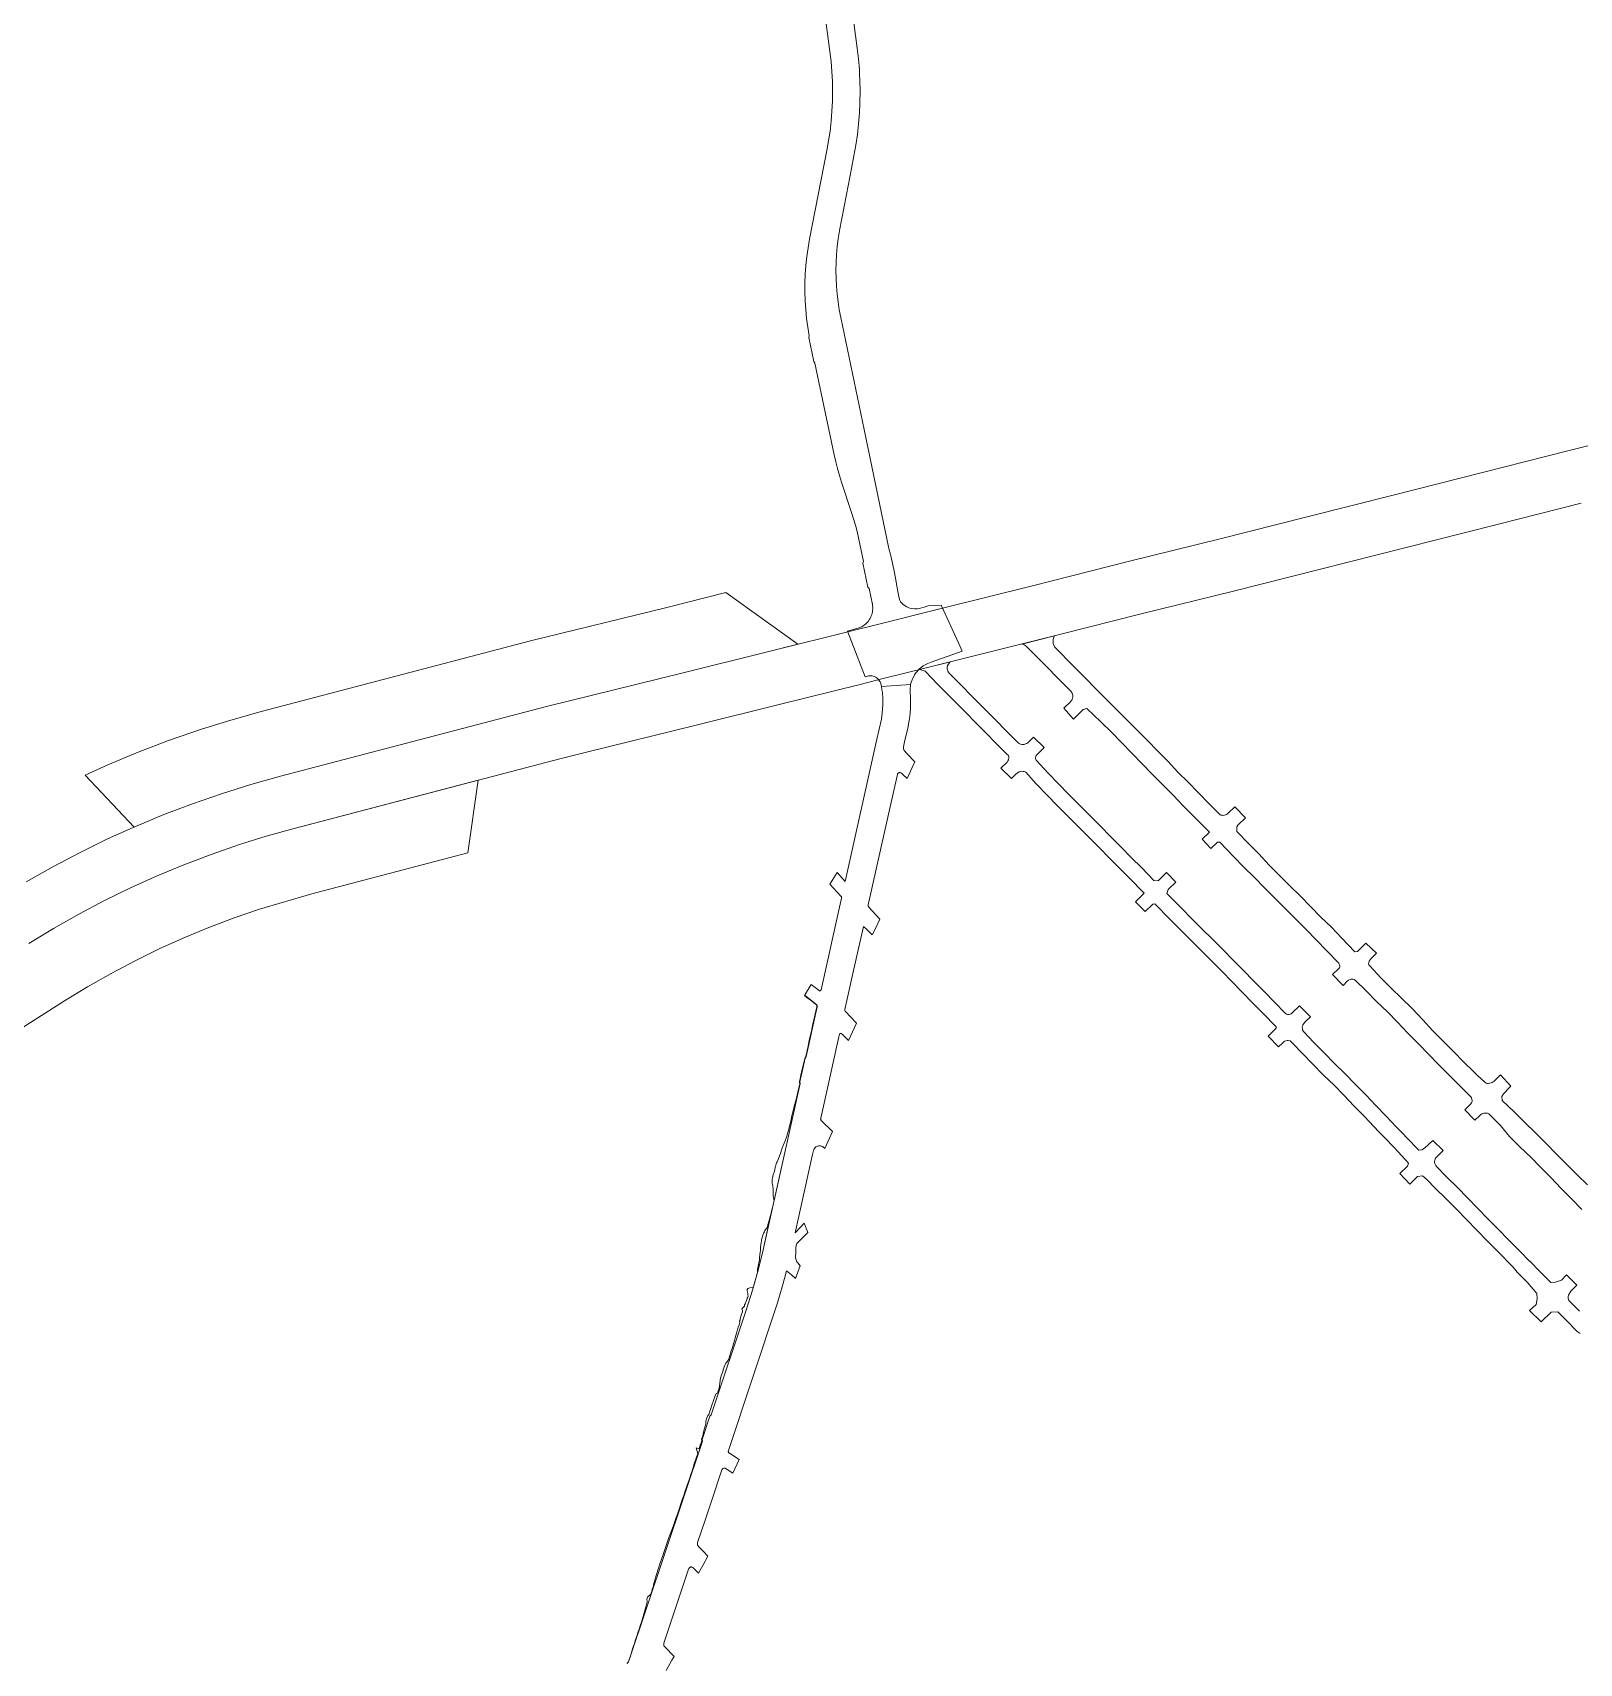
# Model space of a CAD drawing. Header units: inches. Extents: x 704148 to 723432, y 7075344 to 7101810.
# Drawn here: x 717294 to 718555, y 7095660 to 7096989 of the extents above; entities that cross this region are included whole.
import ezdxf

# ---------------------------------------------------------------- set-up
doc = ezdxf.new("R2010")
doc.units = ezdxf.units.IN
doc.header["$MEASUREMENT"] = 0
doc.layers.add('gisdb.gisadmin', color=7, linetype='Continuous', lineweight=9, true_color=0xccf5fc)

msp = doc.modelspace()

# ---------------------------------------------------------------- linework, layer by layer
at = {"layer": 'gisdb.gisadmin'}
for points in [[(717938.3616, 7097187.3735), (717966.2167, 7096976.4996), (717966.7336, 7096972.0299), (717967.232, 7096967.7203), (717967.9623, 7096958.9128), (717968.1672, 7096954.8449), (717968.4069, 7096950.0863), (717968.5652, 7096941.2499), (717968.4372, 7096932.4131), (717968.3708, 7096930.9975), (717968.023, 7096923.5851), (717967.323, 7096914.7751), (717966.3379, 7096905.9925), (717965.0688, 7096897.2463), (717963.517, 7096888.5459), (717961.5283, 7096878.3542), (717957.3899, 7096857.1453), (717957.3757, 7096857.0724), (717951.6957, 7096827.7973), (717951.6287, 7096827.452), (717950.6183, 7096821.0673), (717949.8289, 7096814.6516), (717949.2614, 7096808.2124), (717948.9166, 7096801.7574), (717948.7947, 7096795.2945), (717948.896, 7096788.8311), (717949.2203, 7096782.3751), (717949.7672, 7096775.9342), (717950.5362, 7096769.5159), (717951.5262, 7096763.128), (717952.7361, 7096756.7781), (717971.7453, 7096665.6033), (717990.6272, 7096575.0383), (717992.2223, 7096567.3878), (717992.9496, 7096564.9024), (717993.5965, 7096562.6923), (717995.96, 7096551.3561), (717997.6785, 7096543.1133), (717997.6806, 7096543.0974), (717998.3592, 7096537.9531), (717998.3593, 7096537.9526), (718000.19, 7096529.1718), (718000.7984, 7096526.2535), (718001.1557, 7096525.7492), (718001.5549, 7096525.1857), (718001.5554, 7096525.1852), (718002.4016, 7096524.1879), (718003.332, 7096523.2678), (718004.339, 7096522.4322), (718006.5518, 7096521.0396), (718006.5519, 7096521.0395), (718006.5522, 7096521.0394), (718007.741, 7096520.493), (718008.9731, 7096520.0523), (718010.2389, 7096519.7206), (718012.8322, 7096519.3937), (718012.8331, 7096519.3936), (718012.8335, 7096519.3936), (718014.1416, 7096519.4008), (718015.4446, 7096519.5221), (718016.732, 7096519.7564), (718020.7517, 7096520.8556), (718023.9249, 7096521.7371), (718029.1343, 7096522.0805), (718034.6526, 7096522.4442), (718048.6141, 7096491.6712), (718051.6369, 7096485.0084), (718026.4942, 7096475.8759), (718023.6984, 7096474.8603), (718020.0182, 7096472.8708), (718016.7395, 7096470.2725), (718013.9628, 7096467.1454), (718013.9618, 7096467.1443), (718012.9812, 7096465.6962), (718012.7878, 7096465.4106), (718011.7695, 7096463.5813), (718010.2291, 7096459.6917), (718009.7189, 7096457.661), (717985.9513, 7096456.0709), (717985.3694, 7096458.4779), (717984.7767, 7096459.9305), (717982.8873, 7096462.4203), (717982.8872, 7096462.4204), (717982.8871, 7096462.4205), (717982.61, 7096462.7005), (717981.3261, 7096463.6098), (717979.9038, 7096464.2823), (717978.3863, 7096464.6976), (717976.8197, 7096464.8431), (717975.3668, 7096464.7238), (717972.6661, 7096464.1288), (717958.3266, 7096501.1862), (717966.7618, 7096503.5507), (717967.7941, 7096503.8994), (717968.891, 7096504.3575), (717969.9533, 7096504.8911), (717970.9757, 7096505.4977), (717971.9532, 7096506.1742), (717972.881, 7096506.9173), (717973.7547, 7096507.7234), (717974.57, 7096508.5885), (717975.3228, 7096509.5085), (717976.0095, 7096510.4789), (717976.6268, 7096511.4948), (717977.1716, 7096512.5514), (717977.6413, 7096513.6434), (717978.0335, 7096514.7656), (717978.3464, 7096515.9125), (717978.5784, 7096517.0784), (717978.7284, 7096518.2576), (717978.7957, 7096519.4445), (717978.7798, 7096520.6331), (717978.681, 7096521.8178), (717978.5149, 7096522.8946), (717975.8025, 7096535.9044), (717974.937, 7096537.051), (717970.8669, 7096556.5725), (717971.2021, 7096557.9695), (717967.1787, 7096577.2673), (717966.0146, 7096582.4831), (717964.7044, 7096587.6641), (717963.2493, 7096592.8062), (717961.6503, 7096597.9055), (717953.484, 7096622.7216), (717951.7601, 7096628.2131), (717950.1875, 7096633.7497), (717948.7674, 7096639.3275), (717947.5008, 7096644.9421), (717931.7072, 7096719.7217), (717931.6684, 7096719.7731), (717930.803, 7096720.9198), (717926.7329, 7096740.4413), (717927.0891, 7096741.8422), (717925.8787, 7096748.9559), (717924.9136, 7096756.1071), (717924.1951, 7096763.2872), (717923.7241, 7096770.4878), (717923.5009, 7096777.7003), (717923.526, 7096784.9163), (717923.7994, 7096792.1271), (717924.3205, 7096799.3242), (717925.089, 7096806.4992), (717926.1037, 7096813.6434), (717927.3637, 7096820.7486), (717941.4335, 7096892.8549), (717942.8572, 7096900.8376), (717944.0217, 7096908.8623), (717944.9255, 7096916.9204), (717945.5677, 7096925.0036), (717945.9478, 7096933.1034), (717946.0652, 7096941.2112), (717945.9199, 7096949.3186), (717945.512, 7096957.417), (717944.842, 7096965.498), (717943.9105, 7096973.553), (717910.7737, 7097224.4107)], [(717288.8507, 7096296.888), (717310.6133, 7096309.2107), (717332.7406, 7096320.8656), (717355.2123, 7096331.8419), (717378.0075, 7096342.1296), (717401.1051, 7096351.719), (717424.4837, 7096360.6013), (717448.1217, 7096368.7684), (717471.9972, 7096376.2125), (717496.0882, 7096382.9269), (717712.929, 7096439.8223), (717824.2865, 7096467.2312), (717893.0472, 7096484.4664), (717964.9822, 7096502.3101), (717977.2197, 7096505.3592), (718036.651, 7096520.1673), (718109.0135, 7096538.238), (718187.0111, 7096557.9199), (718262.0906, 7096576.6122), (718331.8952, 7096594.1608), (718402.8843, 7096612.1555), (718475.7791, 7096630.5793), (718545.422, 7096648.1451), (718581.1035, 7096657.1004)], [(718556.158, 7096605.4749), (718486.5609, 7096587.9207), (718461.8718, 7096581.6807), (718413.6957, 7096569.5045), (718342.6648, 7096551.4992), (718272.7694, 7096533.9278), (718197.7089, 7096515.2401), (718132.2613, 7096498.7251), (718047.289, 7096477.4727), (718009.4315, 7096468.0438), (717984.0584, 7096461.7242), (717968.6113, 7096457.8769), (717903.6928, 7096441.7736), (717834.8935, 7096424.5288), (717745.6062, 7096402.5521), (717723.771, 7096397.1777), (717507.255, 7096340.3675), (717484.4536, 7096334.0126), (717461.8561, 7096326.9669), (717439.4834, 7096319.237), (717417.3562, 7096310.8301), (717395.495, 7096301.754), (717373.92, 7096292.017), (717352.6512, 7096281.6282), (717331.7082, 7096270.5972), (717311.1106, 7096258.9341), (717290.8773, 7096246.6499)], [(718556.77, 7096029.83), (718548.58, 7096038.29), (718540.05, 7096047.11), (718531.56, 7096055.9), (718529.2, 7096058.35), (718523.34, 7096064.01), (718515.17, 7096072.52), (718506.24, 7096080.91), (718497.82, 7096089.42), (718490.42, 7096098.34), (718480.86, 7096107.76), (718479.81, 7096108.29), (718478.23, 7096108.46), (718477.01, 7096108.34), (718475.3, 7096107.81), (718474.56, 7096107.41), (718473.9, 7096106.85), (718473.18, 7096106.05), (718469.6787, 7096102.7075), (718461.335, 7096111.2025), (718466.21, 7096115.91), (718466.93, 7096116.83), (718467.32, 7096117.99), (718467.35, 7096118.65), (718467.25, 7096119.4), (718466.85, 7096120.76), (718466.25, 7096121.82), (718457.11, 7096131.03), (718448.62, 7096139.39), (718440.06, 7096147.96), (718431.81, 7096156.47), (718423.3, 7096165.28), (718414.76, 7096173.79), (718406.51, 7096182.56), (718398.26, 7096190.92), (718389.55, 7096199.42), (718381, 7096207.96), (718372.29, 7096216.56), (718371.28, 7096217.23), (718370.25, 7096217.48), (718368.58, 7096217.52), (718367.91, 7096217.38), (718366.61, 7096216.74), (718365.91, 7096216.19), (718362.1271, 7096212.5384), (718353.6382, 7096221.3274), (718358.8, 7096226.26), (718359.21, 7096226.9), (718359.5, 7096227.57), (718359.5, 7096228.35), (718359.36, 7096229.15), (718359.07, 7096229.93), (718358.6, 7096230.6), (718348.9, 7096240.58), (718340.49, 7096249.35), (718331.74, 7096258.29), (718323.48, 7096266.7), (718315.29, 7096274.9), (718306.62, 7096283.58), (718298.18, 7096292.14), (718289.91, 7096300.54), (718281.41, 7096308.99), (718272.86, 7096317.5), (718261.7, 7096329.26), (718259.87, 7096329.26), (718254.5285, 7096324.1675), (718247.243, 7096331.7779), (718253.29, 7096337.37), (718240.14, 7096350.41), (718231.97, 7096358.99), (718223.59, 7096367.53), (718215.72, 7096375.5), (718206.68, 7096384.65), (718198.32, 7096393.12), (718189.88, 7096401.88), (718181.71, 7096410.5), (718173.3, 7096419), (718164.86, 7096427.43), (718153.45, 7096438.3), (718150.42, 7096437.51), (718148.1016, 7096435.2041), (718142.4742, 7096429.6067), (718134.4585, 7096438.3761), (718139.9321, 7096443.6212), (718140.3913, 7096444.0613), (718140.987, 7096444.8604), (718141.4421, 7096445.747), (718141.7442, 7096446.6968), (718141.8849, 7096447.6834), (718141.8602, 7096448.6798), (718141.671, 7096449.6583), (718141.3224, 7096450.592), (718140.824, 7096451.455), (718140.1896, 7096452.2237), (718109.7489, 7096482.9865), (718103.8516, 7096488.9462), (718103.1139, 7096489.5915), (718102.283, 7096490.1114), (718101.38, 7096490.4925), (718100.4279, 7096490.7252), (718100.3127, 7096490.7344), (718127.0933, 7096497.4325), (718126.7896, 7096496.9592), (718126.2227, 7096495.6095), (718125.8964, 7096494.1825), (718125.8271, 7096492.6662), (718125.997, 7096491.2675), (718126.421, 7096489.8663), (718127.0795, 7096488.559), (718142.9, 7096472.03), (718151.66, 7096463.56), (718152.4, 7096462.56), (718160.02, 7096454.67), (718168.43, 7096446.32), (718176.85, 7096437.96), (718185.38, 7096429.47), (718193.98, 7096420.89), (718202.4, 7096412.32), (718211.04, 7096403.67), (718219.57, 7096395.11), (718227.59, 7096386.42), (718235.93, 7096378.19), (718244.39, 7096369.42), (718252.78, 7096360.79), (718262.13, 7096351.43), (718262.45, 7096351.26), (718263.85, 7096351.14), (718264.8, 7096351.12), (718265.63, 7096351.24), (718267.14, 7096351.86), (718267.85, 7096352.31), (718268.77, 7096353.04), (718274.0664, 7096358.0913), (718282.6089, 7096349.1672), (718276.39, 7096343.16), (718275.68, 7096341.89), (718275.57, 7096341.24), (718275.53, 7096338.69), (718275.69, 7096337.96), (718276.02, 7096337.45), (718285, 7096328.11), (718293.56, 7096319.62), (718301.96, 7096310.57), (718310.21, 7096302.28), (718318.81, 7096293.63), (718327.44, 7096285.25), (718335.74, 7096276.7), (718344.11, 7096268.18), (718352.67, 7096259.96), (718360.86, 7096251.33), (718371.78, 7096239.82), (718373.92, 7096240.27), (718380.7817, 7096246.9848), (718389.301, 7096238.6645), (718385.11, 7096234.5), (718383.51, 7096232.31), (718383.1, 7096231.29), (718383.03, 7096229.98), (718383.28, 7096229.32), (718383.98, 7096228.38), (718393.08, 7096218.65), (718401.32, 7096210.2), (718409.9, 7096202.25), (718418.47, 7096193.66), (718427.08, 7096184.53), (718435.2, 7096175.77), (718444.42, 7096166.57), (718452.25, 7096158.68), (718460.7, 7096149.96), (718468.41, 7096142.32), (718471.39, 7096139.38), (718477.71, 7096133.52), (718478.8, 7096132.96), (718479.85, 7096132.68), (718480.75, 7096132.67), (718481.82, 7096132.8), (718482.78, 7096133.04), (718483.82, 7096133.43), (718485.29, 7096134.46), (718490.4675, 7096139.5074), (718499.0316, 7096130.5129), (718497.79, 7096129.28), (718492.82, 7096124.14), (718491.49, 7096121.85), (718491.93, 7096118.72), (718501.55, 7096109.4), (718510.39, 7096100.85), (718519.04, 7096092.27), (718527.53, 7096083.86), (718536.03, 7096074.96), (718544.42, 7096066.65), (718552.93, 7096058.22), (718561.38, 7096049.85)], [(718555.3552, 7095928.7665), (718553.0021, 7095930.5771), (718551.6553, 7095931.7707), (718545.5953, 7095937.9407), (718537.6629, 7095946.0214), (718537.2074, 7095946.4674), (718531.78, 7095946.1), (718523.6898, 7095938.2029), (718514.0439, 7095947.5801), (718519.43, 7095952.56), (718520.41, 7095957.17), (718520.16, 7095961.31), (718512.5, 7095970.32), (718504.1, 7095978.75), (718500.904, 7095982.7746), (718488.0361, 7095995.8695), (718479.5348, 7096004.4507), (718471.1767, 7096012.9391), (718462.7941, 7096021.6031), (718454.3017, 7096030.3142), (718446.1717, 7096038.5431), (718437.582, 7096047.0136), (718430.423, 7096054.2722), (718426.87, 7096057.32), (718422.95, 7096056.86), (718416.6895, 7096050.5511), (718408.5519, 7096059.2174), (718414.62, 7096065.27), (718415.39, 7096067.61), (718403.96, 7096080.04), (718395.86, 7096088.52), (718391.66, 7096092.9881), (718387.3297, 7096097.4533), (718379.6156, 7096105.5541), (718371.3315, 7096114.1764), (718362.7175, 7096123.0396), (718354.8112, 7096131.1819), (718346.2333, 7096139.4942), (718346.0125, 7096139.7134), (718337.5526, 7096148.3132), (718329.0628, 7096156.9431), (718320.6369, 7096165.837), (718319.1268, 7096167.3307), (718319, 7096167.37), (718317.54, 7096167.51), (718316.54, 7096167.51), (718314.69, 7096167.04), (718313.84, 7096166.44), (718312.85, 7096165.57), (718309.5278, 7096162.3711), (718301.1171, 7096171.1022), (718307.76, 7096177.54), (718307.6752, 7096178.6584), (718296.8862, 7096189.8497), (718288.4561, 7096198.3405), (718279.9571, 7096207.0495), (718271.7193, 7096215.4872), (718263.2905, 7096224.116), (718255.0408, 7096232.5635), (718246.6242, 7096240.8417), (718238.0225, 7096249.3232), (718229.4506, 7096257.9447), (718221.0005, 7096266.4448), (718209.3615, 7096278.3635), (718208.7973, 7096278.9255), (718207.79, 7096278.85), (718207.17, 7096278.63), (718206.59, 7096278.24), (718200.9931, 7096272.6458), (718192.9887, 7096280.7321), (718200.1304, 7096287.5597), (718198.7164, 7096288.9707), (718188.8415, 7096299.1337), (718180.3076, 7096307.6676), (718171.8099, 7096316.2954), (718163.2826, 7096324.8347), (718155.0323, 7096333.3329), (718146.6065, 7096341.7488), (718137.8395, 7096350.5755), (718129.2631, 7096359.0128), (718121.0043, 7096367.6437), (718112.5063, 7096376.3706), (718111.9964, 7096376.9192), (718103.5128, 7096386.2179), (718103.05, 7096386.52), (718102.32, 7096386.77), (718101.44, 7096386.94), (718100.47, 7096387.04), (718098.96, 7096386.78), (718098.24, 7096386.54), (718096.77, 7096385.77), (718095.27, 7096384.46), (718091.8546, 7096381.0175), (718083.3383, 7096389.4507), (718088.32, 7096394.48), (718088.99, 7096395.48), (718089.47, 7096396.43), (718089.66, 7096397.93), (718089.67, 7096399.01), (718089.4579, 7096399.8191), (718088.1682, 7096401.0641), (718079.7997, 7096409.5092), (718070.6215, 7096418.7716), (718062.9295, 7096426.5341), (718054.4493, 7096435.092), (718045.9534, 7096443.6659), (718036.8612, 7096452.8415), (718031.8912, 7096457.8571), (718021.5916, 7096468.5592), (718017.1295, 7096469.9611), (718018.3796, 7096470.2724), (718020.1113, 7096470.7037), (718021.2656, 7096470.9912), (718042.2515, 7096476.2181), (718041.799, 7096475.9215), (718041.0613, 7096475.239), (718040.4469, 7096474.4438), (718039.9727, 7096473.5578), (718039.8958, 7096473.3296), (718039.6518, 7096472.6055), (718039.5268, 7096471.8245), (718039.5008, 7096470.6083), (718039.675, 7096469.6186), (718040.0107, 7096468.6714), (718040.4987, 7096467.7929), (718041.1254, 7096467.0074), (718097.4024, 7096410.2144), (718098.2798, 7096409.6296), (718099.2445, 7096409.2039), (718100.268, 7096408.95), (718101.3198, 7096408.8753), (718102.3688, 7096408.9821), (718103.384, 7096409.2672), (718104.3353, 7096409.7222), (718105.1944, 7096410.3335), (718108.9738, 7096413.9552), (718109.8764, 7096414.8201), (718118.509, 7096406.4125), (718112.46, 7096400.39), (718112.07, 7096399.8), (718111.8, 7096399.08), (718111.6, 7096398.16), (718111.6, 7096397.42), (718111.83, 7096396.62), (718112.14, 7096396.05), (718121.82, 7096385.44), (718130.36, 7096376.67), (718138.38, 7096368.28), (718147.01, 7096359.79), (718155.83, 7096350.91), (718164.29, 7096342.46), (718172.61, 7096333.89), (718181.04, 7096325.45), (718189.5, 7096316.86), (718198.1, 7096308.26), (718208.04, 7096298.03), (718211.35, 7096297.77), (718218.3886, 7096304.5087), (718225.9671, 7096296.7482), (718219.62, 7096290.56), (718218.6, 7096287.51), (718230.22, 7096275.61), (718238.67, 7096267.11), (718247.15, 7096258.58), (718255.74, 7096250.11), (718264.25, 7096241.74), (718272.59, 7096233.2), (718281.02, 7096224.57), (718289.26, 7096216.13), (718297.76, 7096207.42), (718306.2, 7096198.92), (718315.14, 7096189.56), (718315.99, 7096189.11), (718316.9, 7096188.93), (718318.31, 7096188.88), (718319.86, 7096189.47), (718320.68, 7096190.04), (718326.7479, 7096195.735), (718335.5983, 7096186.9064), (718331.3679, 7096182.8144), (718329.3919, 7096180.3787), (718328.99, 7096179.39), (718328.88, 7096178.68), (718328.98, 7096177.2), (718329.19, 7096176.33), (718329.93, 7096174.93), (718338.33, 7096166.06), (718346.82, 7096157.43), (718355.28, 7096148.83), (718364, 7096140.38), (718372.04, 7096132.1), (718380.68, 7096123.21), (718389.01, 7096114.54), (718397.19, 7096105.95), (718405.54, 7096097.36), (718411.04, 7096091.42), (718413.83, 7096088.58), (718423.99, 7096078.22), (718426.45, 7096078.64), (718428.45, 7096079.78), (718435.4286, 7096086.216), (718443.7047, 7096077.8545), (718438.76, 7096073.11), (718437.59, 7096071.74), (718436.92, 7096070.06), (718436.81, 7096069.11), (718436.81, 7096068.16), (718437, 7096067.3), (718437.72, 7096065.66), (718438.23, 7096064.87), (718446.71, 7096056.27), (718455.36, 7096047.74), (718463.58, 7096039.42), (718472.12, 7096030.66), (718480.44, 7096022.06), (718488.77, 7096013.6), (718497.29, 7096005), (718506.22, 7095995.91), (718514.21, 7095987.78), (718514.29, 7095987.7), (718522.72, 7095979.15), (718531.48, 7095970.27), (718535.35, 7095970.7), (718540.12, 7095972.41), (718544.4155, 7095976.5381), (718552.7743, 7095968.1309), (718547.81, 7095963.28), (718545.9, 7095960.08), (718545.71, 7095958.85), (718545.71, 7095957.59), (718545.94, 7095956.32), (718546.85, 7095955.22), (718554.87, 7095947.05)], [(717778.5812, 7095659.5559), (717778.9671, 7095660.3485), (717779.776, 7095661.1924), (717840.004, 7095841.0398), (717839.8351, 7095842.4665), (717846.1674, 7095861.3756), (717847.1614, 7095862.4128), (717875.7917, 7095947.9058), (717880.8951, 7095964.0679), (717885.4369, 7095980.3968), (717889.4115, 7095996.873), (717919.653, 7096132.4751), (717919.3372, 7096133.8766), (717923.6778, 7096153.3397), (717924.5591, 7096154.4743), (717933.6236, 7096195.1194), (717933.746, 7096195.7172), (717933.349, 7096196.7775), (717924.0518, 7096204.1408), (717923.1443, 7096204.234), (717928.7337, 7096213.2264), (717935.092, 7096208.2669), (717935.0921, 7096208.2669), (717935.1631, 7096208.2163), (717935.317, 7096208.1346), (717935.4829, 7096208.0809), (717935.6555, 7096208.0567), (717935.8297, 7096208.063), (717936.0001, 7096208.0994), (717936.0002, 7096208.0993), (717936.0003, 7096208.0994), (717936.1617, 7096208.1648), (717936.3095, 7096208.2573), (717936.3768, 7096208.3128), (717936.4955, 7096208.4404), (717936.5904, 7096208.5867), (717936.6464, 7096208.7151), (717936.683, 7096208.8377), (717936.6831, 7096208.8377), (717953.3467, 7096283.5573), (717953.3467, 7096283.5574), (717953.3772, 7096283.7291), (717953.3929, 7096284.0773), (717953.3478, 7096284.423), (717953.3029, 7096284.5915), (717953.3029, 7096284.5916), (717953.3028, 7096284.5917), (717953.2434, 7096284.7556), (717953.1698, 7096284.9139), (717953.0828, 7096285.0651), (717952.9829, 7096285.2081), (717952.8591, 7096285.3547), (717952.8591, 7096285.3548), (717943.9073, 7096294.9789), (717945.7397, 7096298.0275), (717949.7121, 7096304.6365), (717956.4157, 7096297.3189), (717956.4158, 7096297.3188), (717982.2516, 7096413.1661), (717982.2565, 7096413.1884), (717985.8815, 7096429.5727), (717985.8823, 7096429.5761), (717985.8826, 7096429.5781), (717986.6318, 7096434.3346), (717986.6318, 7096434.3347), (717987.1407, 7096441.5404), (717987.1407, 7096441.5408), (717987.1407, 7096441.5416), (717987.0674, 7096446.3574), (717986.6641, 7096451.1577), (717986.3393, 7096453.5447), (717985.9513, 7096456.0709), (718009.7189, 7096457.661), (718009.2378, 7096453.5053), (718009.2457, 7096453.0002), (718009.2706, 7096451.4118), (718009.5312, 7096447.6326), (718009.533, 7096447.6056), (718009.6407, 7096444.4182), (718009.6395, 7096442.4359), (718009.6388, 7096441.229), (718009.5272, 7096438.0417), (718009.3061, 7096434.8602), (718008.9758, 7096431.6881), (718008.7377, 7096429.9761), (718008.5366, 7096428.5293), (718008.0367, 7096425.6612), (718007.989, 7096425.3874), (718007.9599, 7096425.2485), (718007.3338, 7096422.2662), (718006.5266, 7096418.6469), (718005.1151, 7096412.3176), (718003.9157, 7096406.9396), (718003.9157, 7096406.9394), (718003.8547, 7096406.596), (718003.8234, 7096405.8995), (718003.8533, 7096405.5518), (718003.9135, 7096405.2081), (718004.1223, 7096404.5429), (718004.4435, 7096403.9241), (718004.4435, 7096403.924), (718004.4436, 7096403.9239), (718006.6796, 7096401.4465), (718006.6803, 7096401.4457), (718013.1334, 7096394.598), (718011.0223, 7096390.0321), (718006.9645, 7096381.2561), (718003.7248, 7096384.0845), (718002.1531, 7096385.4567), (718001.7184, 7096385.7458), (718001.2236, 7096385.9125), (718000.7026, 7096385.9455), (718000.3581, 7096385.8917), (717999.8719, 7096385.7014), (717999.4516, 7096385.3917), (717999.1257, 7096384.9838), (717998.9722, 7096384.6708), (717998.8857, 7096384.3854), (717995.435, 7096368.9123), (717995.4341, 7096368.9084), (717985.1782, 7096322.9211), (717975.1891, 7096278.1299), (717975.1431, 7096277.7843), (717975.188, 7096277.2641), (717975.2329, 7096277.0955), (717975.3659, 7096276.7733), (717975.5529, 7096276.479), (717975.656, 7096276.3549), (717975.6561, 7096276.3549), (717981.396, 7096269.9921), (717984.6058, 7096266.434), (717980.4072, 7096257.8216), (717978.4745, 7096253.8571), (717978.4745, 7096253.857), (717973.6309, 7096258.3408), (717971.2643, 7096260.5315), (717962.7145, 7096222.1943), (717956.1715, 7096192.8555), (717956.0659, 7096192.3819), (717956.326, 7096191.4062), (717965.6297, 7096181.6739), (717959.1827, 7096167.5301), (717959.1827, 7096167.53), (717954.0806, 7096172.3966), (717953.3233, 7096173.1189), (717953.1872, 7096173.2278), (717953.0342, 7096173.3114), (717952.8691, 7096173.3671), (717952.5225, 7096173.3892), (717952.269, 7096173.3267), (717952.1128, 7096173.2493), (717951.9724, 7096173.146), (717951.8007, 7096172.9494), (717951.7171, 7096172.7964), (717951.2163, 7096170.6363), (717941.3553, 7096126.4199), (717936.4278, 7096104.3252), (717936.3973, 7096104.1534), (717936.3817, 7096103.8052), (717936.4268, 7096103.4595), (717936.5312, 7096103.1268), (717936.6047, 7096102.9686), (717936.722, 7096102.7742), (717936.9036, 7096102.5406), (717945.9127, 7096093.5127), (717939.7222, 7096079.6417), (717939.7222, 7096079.6416), (717938.66, 7096080.5535), (717938.317, 7096080.8229), (717937.9518, 7096081.0614), (717937.5673, 7096081.2671), (717937.5671, 7096081.2672), (717937.5667, 7096081.2673), (717937.1661, 7096081.4386), (717936.3269, 7096081.6736), (717936.3268, 7096081.6737), (717936.3265, 7096081.6737), (717935.895, 7096081.7355), (717935.0236, 7096081.7453), (717935.0235, 7096081.7453), (717935.0234, 7096081.7453), (717934.5904, 7096081.6932), (717933.7462, 7096081.4772), (717933.7461, 7096081.4772), (717933.7459, 7096081.477), (717933.1514, 7096081.2186), (717932.5816, 7096080.8875), (717932.2327, 7096080.626), (717932.2326, 7096080.6259), (717932.2325, 7096080.6258), (717931.9077, 7096080.3349), (717931.3399, 7096079.6736), (717931.1014, 7096079.3084), (717930.7243, 7096078.5228), (717930.7242, 7096078.5227), (717930.7242, 7096078.5226), (717930.523, 7096077.8481), (717929.8235, 7096074.7111), (717929.8228, 7096074.7084), (717919.6825, 7096029.2392), (717918.6316, 7096024.5273), (717915.5754, 7096010.8234), (717916.1179, 7096011.4177), (717922.8334, 7096018.7757), (717922.8334, 7096018.7756), (717925.93, 7096011.18), (717920.8518, 7096005.9734), (717917.0173, 7096002.0419), (717916.1326, 7095999.292), (717916.0644, 7095995.5499), (717915.973, 7095990.5323), (717917.0605, 7095987.3269), (717917.8182, 7095986.3752), (717919.7827, 7095983.9078), (717915.8444, 7095973.6227), (717915.8443, 7095973.6227), (717912.5629, 7095976.5105), (717908.5941, 7095980.0033), (717908.5941, 7095980.0032), (717906.8552, 7095973.5437), (717905.0968, 7095966.8435), (717901.2854, 7095953.7492), (717901.2851, 7095953.7482), (717861.2133, 7095833.5183), (717861.2061, 7095833.4968), (717861.158, 7095833.3291), (717861.1063, 7095832.9844), (717861.1033, 7095832.8099), (717861.1154, 7095832.6359), (717861.1426, 7095832.4635), (717861.1848, 7095832.2942), (717861.2416, 7095832.1292), (717861.397, 7095831.8172), (717861.6043, 7095831.5369), (717861.8571, 7095831.2969), (717862.054, 7095831.1586), (717862.0541, 7095831.1586), (717870.0397, 7095826.2422), (717870.0398, 7095826.2422), (717864.9094, 7095815.1169), (717860.0902, 7095818.0198), (717858.8422, 7095818.7715), (717858.5291, 7095818.9247), (717858.0215, 7095819.0471), (717857.8474, 7095819.058), (717857.673, 7095819.0536), (717857.3286, 7095818.9995), (717856.9988, 7095818.8863), (717856.6937, 7095818.7176), (717856.4225, 7095818.4985), (717856.0971, 7095818.0903), (717855.9138, 7095817.6934), (717855.9132, 7095817.6918), (717851.6368, 7095805.4184), (717851.7203, 7095805.1714), (717851.7203, 7095805.1713), (717842.1431, 7095776.5728), (717836.0479, 7095758.3716), (717835.9257, 7095757.8632), (717835.8982, 7095757.6029), (717835.9118, 7095757.0802), (717836.0159, 7095756.5677), (717836.1011, 7095756.3202), (717836.2074, 7095756.0811), (717836.4806, 7095755.6351), (717836.7347, 7095755.3349), (717840.8605, 7095751.0629), (717844.3843, 7095747.4143), (717840.3352, 7095739.8526), (717836.9477, 7095733.5262), (717836.9476, 7095733.5263), (717832.9728, 7095737.2705), (717832.2138, 7095737.9854), (717831.9402, 7095738.2014), (717831.4701, 7095738.4286), (717831.1308, 7095738.5087), (717830.6087, 7095738.5159), (717830.2674, 7095738.4451), (717829.9435, 7095738.3161), (717829.6469, 7095738.1329), (717829.3867, 7095737.9009), (717829.2727, 7095737.7688), (717829.0813, 7095737.4774), (717828.946, 7095737.1647), (717828.4903, 7095735.804), (717808.5989, 7095676.4059), (717808.5267, 7095676.1543), (717808.4766, 7095675.8974), (717808.4492, 7095675.6372), (717808.4628, 7095675.1144), (717808.5269, 7095674.7624), (717808.652, 7095674.3545), (717808.7584, 7095674.1153), (717809.0315, 7095673.6694), (717809.3205, 7095673.3336), (717816.9649, 7095665.6769), (717815.2073, 7095662.6547), (717810.3357, 7095654.2781)], [(717290.8773, 7096246.6499), (717311.1106, 7096258.9341), (717331.7082, 7096270.5972), (717352.6512, 7096281.6282), (717373.92, 7096292.017), (717395.495, 7096301.754), (717417.3562, 7096310.8301), (717439.4834, 7096319.237), (717461.8561, 7096326.9669), (717484.4536, 7096334.0126), (717507.255, 7096340.3675), (717657.1392, 7096379.6946), (717648.7041, 7096320.6197), (717521.6182, 7096287.2744), (717479.0262, 7096274.709), (717458.2353, 7096267.5256), (717437.6724, 7096259.7131), (717417.3569, 7096251.2787), (717397.3073, 7096242.2301), (717377.5422, 7096232.5758), (717358.08, 7096222.3248), (717338.9387, 7096211.4863), (717319.9329, 7096199.9473), (717279.5222, 7096174.1913)]]:
    msp.add_lwpolyline(points, dxfattribs=at)
for points in [[(717336.7971, 7096383.8514), (717355.3828, 7096392.2607), (717380.0161, 7096402.5152), (717404.9497, 7096412.0155), (717431.7506, 7096421.2754), (717455.6261, 7096428.7195), (717481.3219, 7096435.9076), (717699.7839, 7096493.2284), (717811.0277, 7096520.6093), (717859.0132, 7096532.6371), (717917.8423, 7096490.6169), (717893.0472, 7096484.4664), (717824.2865, 7096467.2312), (717712.929, 7096439.8223), (717496.0882, 7096382.9269), (717471.9972, 7096376.2125), (717448.1217, 7096368.7684), (717424.4837, 7096360.6013), (717401.1051, 7096351.719), (717378.0075, 7096342.1296), (717376.8461, 7096341.6055)], [(717923.6778, 7096153.3397), (717919.3372, 7096133.8766), (717919.653, 7096132.4751), (717898.419, 7096037.2622), (717898.3147, 7096037.6442), (717897.8543, 7096039.796), (717897.7704, 7096040.8393), (717897.7093, 7096041.8775), (717897.6641, 7096044.9613), (717897.6766, 7096045.9831), (717897.689, 7096047.0049), (717897.5092, 7096048.0695), (717897.3508, 7096049.1294), (717897.2028, 7096050.187), (717896.848, 7096051.2907), (717896.7527, 7096052.3365), (717896.8373, 7096053.3422), (717896.922, 7096054.3479), (717897.0426, 7096055.3455), (717897.5331, 7096057.2853), (717898.6584, 7096061.1326), (717899.4144, 7096064.0377), (717899.677, 7096064.9425), (717899.5949, 7096065.022), (717899.7993, 7096066.001), (717900.3766, 7096067.9214), (717900.8057, 7096068.8306), (717901.6892, 7096070.7024), (717902.8038, 7096073.5275), (717903.5191, 7096075.4171), (717904.2344, 7096077.3067), (717905.0057, 7096080.2084), (717905.7589, 7096082.0895), (717906.7255, 7096083.9231), (717907.4289, 7096085.8154), (717908.7708, 7096089.6144), (717910.0491, 7096094.4521), (717910.6459, 7096096.3681), (717912.2684, 7096103.1783), (717912.9767, 7096106.094), (717914.8888, 7096113.8641), (717916.1605, 7096118.7033), (717916.6422, 7096120.645), (717917.8005, 7096125.5095), (717918.7719, 7096129.9932), (717919.2939, 7096132.3485), (717919.1259, 7096133.4105), (717919.0987, 7096134.4411), (717919.3167, 7096135.4171), (717919.3228, 7096135.4169), (717919.5463, 7096136.3904), (717920.2737, 7096139.3019), (717921.3393, 7096144.1871), (717923.3764, 7096152.9539), (717923.854, 7096153.8719), (717924.4126, 7096154.7719), (717924.8116, 7096156.7321), (717925.0076, 7096157.7129), (717925.4058, 7096159.6733), (717925.8311, 7096161.6275), (717926.4664, 7096164.5596), (717927.0955, 7096167.4929), (717928.6213, 7096174.3246), (717928.8286, 7096175.303), (717930.079, 7096181.1715), (717930.7269, 7096184.1007), (717931.7778, 7096188.9892), (717932.6766, 7096192.887), (717933.1378, 7096194.8333), (717933.2798, 7096195.8262), (717932.7721, 7096196.964), (717930.9289, 7096198.3996), (717928.983, 7096199.8581), (717927.0368, 7096201.3167), (717925.0904, 7096202.7754), (717923.1443, 7096204.234), (717924.0518, 7096204.1408), (717933.349, 7096196.7775), (717933.746, 7096195.7172), (717933.6236, 7096195.1194), (717924.5591, 7096154.4743)], [(717840.004, 7095841.0398), (717779.776, 7095661.1924), (717778.9671, 7095660.3485), (717778.9725, 7095660.3595), (717779.7101, 7095661.167), (717780.0619, 7095662.1038), (717780.37, 7095663.0552), (717781.0279, 7095664.9441), (717781.5998, 7095666.8617), (717782.1661, 7095668.7812), (717782.7805, 7095670.6846), (717783.4077, 7095672.5838), (717784.329, 7095675.439), (717784.9219, 7095677.3496), (717785.5092, 7095679.2621), (717786.4408, 7095682.1139), (717787.3799, 7095684.9632), (717788.3657, 7095687.7968), (717789.312, 7095690.6436), (717790.2688, 7095693.4869), (717791.4635, 7095697.3052), (717791.7468, 7095698.2649), (717792.2588, 7095700.2026), (717792.579, 7095701.15), (717792.8949, 7095702.0988), (717793.2075, 7095703.0487), (717793.4282, 7095704.0294), (717793.6116, 7095705.0225), (717794.1429, 7095706.9537), (717794.6387, 7095708.8969), (717794.9139, 7095709.8593), (717794.9198, 7095710.9119), (717794.7459, 7095712.0247), (717794.8603, 7095713.041), (717795.2209, 7095713.9748), (717796.1724, 7095714.7108), (717797.2054, 7095715.4194), (717797.8849, 7095716.2465), (717798.322, 7095717.1547), (717798.6431, 7095718.1017), (717798.8237, 7095719.0958), (717799.1133, 7095720.0534), (717799.4549, 7095720.9936), (717800.0126, 7095722.916), (717800.2654, 7095723.8859), (717800.7816, 7095725.8222), (717801.0347, 7095726.792), (717801.2866, 7095727.7623), (717801.5335, 7095728.7342), (717802.3152, 7095731.6362), (717804.4383, 7095738.3073), (717805.4016, 7095741.1484), (717807.6494, 7095747.7777), (717809.8972, 7095754.4071), (717812.145, 7095761.0364), (717813.1937, 7095763.849), (717814.2152, 7095766.6706), (717815.3154, 7095769.4659), (717816.7386, 7095773.2077), (717818.7345, 7095778.8668), (717819.7343, 7095781.6957), (717823.8414, 7095794.0299), (717824.7469, 7095796.8904), (717826.0054, 7095800.6873), (717827.324, 7095804.4641), (717828.3299, 7095807.291), (717829.6823, 7095811.0564), (717830.6521, 7095813.8954), (717831.8942, 7095817.6978), (717833.3221, 7095822.4925), (717834.8706, 7095827.2468), (717836.1511, 7095831.0364), (717834.9142, 7095835.5212), (717837.4234, 7095834.8286), (717838.3012, 7095837.6984), (717838.9564, 7095839.5882), (717839.292, 7095840.5304), (717839.4942, 7095841.5172), (717839.3354, 7095842.625), (717839.9806, 7095844.5181), (717840.5401, 7095846.4399), (717841.0134, 7095848.3906), (717841.2502, 7095849.3659), (717841.7243, 7095851.3163), (717842.2688, 7095853.2431), (717842.6011, 7095854.1864), (717842.8163, 7095855.1689), (717842.8068, 7095857.2812), (717843.647, 7095860.1636), (717844.3342, 7095862.0427), (717845.1141, 7095862.8361), (717845.8902, 7095864.6854), (717846.7395, 7095867.5647), (717847.6676, 7095870.4176), (717848.9527, 7095874.2056), (717850.391, 7095877.9423), (717851.2077, 7095879.7779), (717852.4748, 7095880.4082), (717852.6646, 7095881.3992), (717853.2534, 7095883.3112), (717853.8075, 7095885.2348), (717854.0311, 7095886.2145), (717854.2978, 7095888.2344), (717854.4631, 7095890.2882), (717854.4287, 7095891.3543), (717854.9123, 7095893.3015), (717855.577, 7095895.1881), (717856.2417, 7095897.0746), (717857.2388, 7095899.9045), (717857.5711, 7095900.8478), (717858.5681, 7095903.6776), (717859.2156, 7095904.5154), (717859.879, 7095905.3478), (717860.9946, 7095907.0834), (717861.4593, 7095907.9823), (717861.8517, 7095908.9055), (717862.3929, 7095910.8335), (717862.9341, 7095912.7614), (717863.4923, 7095914.6836), (717864.1386, 7095916.5764), (717864.7564, 7095918.4786), (717865.3763, 7095920.3802), (717866.2769, 7095923.2424), (717866.8044, 7095925.1749), (717867.3207, 7095927.1111), (717867.8371, 7095929.0474), (717868.0952, 7095930.0155), (717868.6115, 7095931.9518), (717868.8709, 7095932.9195), (717869.2032, 7095933.8628), (717869.8679, 7095935.7494), (717870.2003, 7095936.6927), (717870.3761, 7095937.6884), (717870.2934, 7095938.7706), (717870.6831, 7095939.6947), (717870.7938, 7095940.7122), (717871.0414, 7095941.6839), (717871.2889, 7095942.6556), (717871.9212, 7095944.553), (717872.5755, 7095946.4431), (717872.7454, 7095947.4408), (717872.215, 7095948.673), (717872.7191, 7095949.5423), (717873.4999, 7095950.3093), (717874.2116, 7095951.1011), (717874.2902, 7095952.1017), (717874.8509, 7095952.9447), (717875.1877, 7095953.8612), (717875.541, 7095954.7725), (717875.8527, 7095955.6972), (717876.4658, 7095957.5502), (717876.8983, 7095958.4376), (717877.1717, 7095959.3748), (717877.1457, 7095960.4038), (717877.0596, 7095961.4499), (717876.8542, 7095962.5304), (717876.5285, 7095963.645), (717876.5905, 7095964.6412), (717877.017, 7095965.5285), (717878.7203, 7095966.0411), (717881.277, 7095966.3108), (717881.585, 7095967.2419), (717882.1529, 7095969.1181), (717882.7123, 7095970.997), (717883.2632, 7095972.8785), (717883.8055, 7095974.7626), (717884.603, 7095977.5935), (717884.8645, 7095978.5383), (717884.9532, 7095980.5409), (717885.0224, 7095981.5346), (717885.4209, 7095983.4537), (717885.8347, 7095985.3683), (717885.9866, 7095986.339), (717886.1499, 7095987.3066), (717886.5657, 7095989.2194), (717886.5628, 7095991.2307), (717886.6726, 7095992.2089), (717886.7797, 7095993.1873), (717887.0303, 7095995.1342), (717887.2134, 7095996.0941), (717887.3231, 7095997.3388), (717887.4733, 7095999.0794), (717887.6485, 7096001.0894), (717887.8982, 7096003.0829), (717888.0596, 7096004.0715), (717888.2703, 7096005.049), (717888.4911, 7096006.0243), (717888.9941, 7096007.9613), (717889.3344, 7096008.91), (717889.9991, 7096010.8109), (717890.4886, 7096011.7263), (717890.98, 7096012.6412), (717891.5325, 7096013.5426), (717892.14, 7096014.4317), (717892.6748, 7096015.337), (717893.0049, 7096016.2879), (717893.557, 7096018.2139), (717894.1516, 7096020.1305), (717894.7187, 7096022.0531), (717895.0081, 7096023.0132), (717895.471, 7096024.959), (717895.9613, 7096026.8988), (717896.4515, 7096028.8386), (717896.9437, 7096030.778), (717896.9693, 7096030.7618), (717889.4115, 7095996.873), (717885.4369, 7095980.3968), (717880.8951, 7095964.0679), (717875.7917, 7095947.9058), (717847.1614, 7095862.4128), (717846.1674, 7095861.3756), (717839.8351, 7095842.4665)]]:
    msp.add_lwpolyline(points, close=True, dxfattribs=at)

doc.saveas('drawing.dxf')
